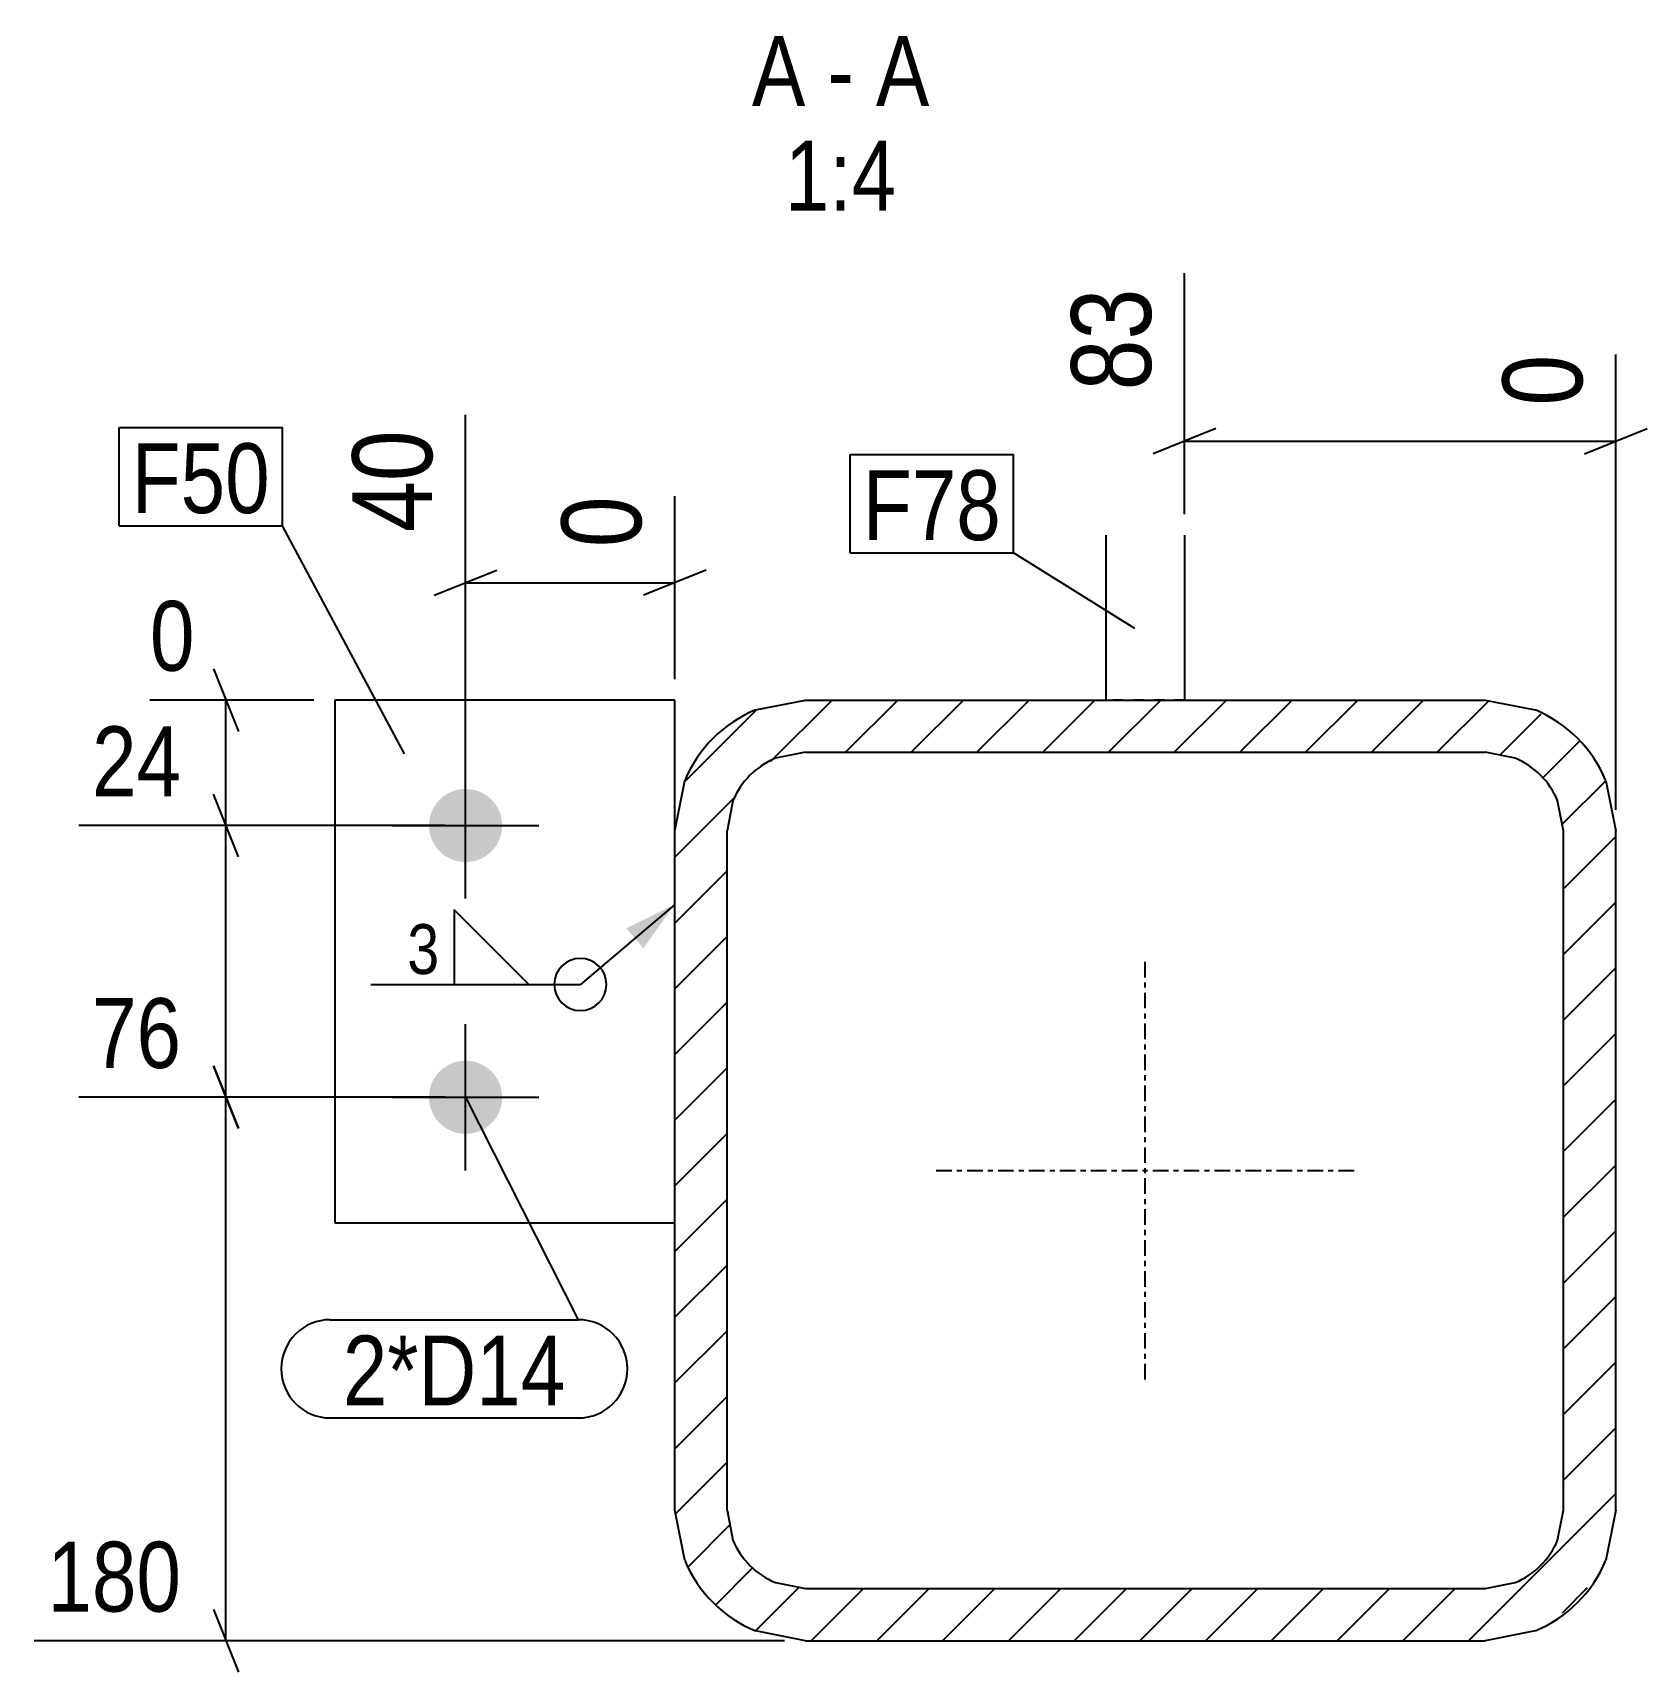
# Model space of a CAD drawing. Header units: millimetres. Extents: x 31 to 44434, y 9 to 1623.
# Drawn here: x 9159.8 to 9468.6, y 9.6 to 323.3 of the extents above; entities that cross this region are included whole.
import ezdxf

# ---------------------------------------------------------------- set-up
doc = ezdxf.new("R2010")
doc.units = ezdxf.units.MM
doc.linetypes.add('DXK_LINE_DOT2', pattern=[3.9198, 1.9599, -1.9599])
doc.linetypes.add('DXK_LINE_DOT3', pattern=[5.9187, 2.979, -0.9799, 0.9799, -0.9799])
for name, color, linetype in [('MÅLSÆTNING', 7, 'Continuous'), ('STÅL', 7, 'Continuous'), ('TEKST', 7, 'Continuous')]:
    doc.layers.add(name, color=color, linetype=linetype)
doc.styles.add('Arial Narrow', font='ARIALN.TTF', dxfattribs={"height": 0.2})

msp = doc.modelspace()

# ---------------------------------------------------------------- hatches: boundary and pattern name
at = {"layer": 'STÅL', "linetype": 'Continuous'}
h = msp.add_hatch(dxfattribs=at)
h.set_pattern_fill('', scale=2.8, style=0, pattern_type=0)
h.set_pattern_definition([(45, (9460.685, 180.167), (-6.28618, 6.28618), [])])
h.paths.add_polyline_path([(9462.59, 170.6), (9460.68, 180.17), (9455.27, 188.28), (9447.16, 193.7), (9437.59, 195.6), (9307.59, 195.6), (9298.02, 193.7), (9289.91, 188.28), (9284.49, 180.17), (9282.59, 170.6), (9282.59, 40.6), (9284.49, 31.03), (9289.91, 22.92), (9298.02, 17.5), (9307.59, 15.6), (9437.59, 15.6), (9447.16, 17.5), (9455.27, 22.92), (9460.68, 31.03), (9462.59, 40.6)])
h.paths.add_polyline_path([(9451.45, 34.86), (9448.19, 29.99), (9443.33, 26.74), (9437.59, 25.6), (9307.59, 25.6), (9301.85, 26.74), (9296.98, 29.99), (9293.73, 34.86), (9292.59, 40.6), (9292.59, 170.6), (9293.73, 176.34), (9296.98, 181.21), (9301.85, 184.46), (9307.59, 185.6), (9437.59, 185.6), (9443.33, 184.46), (9448.19, 181.21), (9451.45, 176.34), (9452.59, 170.6), (9452.59, 40.6)])
for points in [[(9242.59, 178.6, -1), (9242.59, 164.6, -1)], [(9242.59, 126.6, -1), (9242.59, 112.6, -1)]]:
    msp.add_hatch(color=96, dxfattribs=at).paths.add_polyline_path(points)
at = {"layer": 'TEKST', "linetype": 'Continuous'}
msp.add_hatch(color=3, dxfattribs=at).paths.add_polyline_path([(9273.35, 151.93), (9282.59, 156.5), (9276.58, 148.12)])

# ---------------------------------------------------------------- linework, layer by layer
at = {"layer": 'MÅLSÆTNING', "color": 7, "linetype": 'Continuous'}
for p, q in [((9380.09, 231.17), (9380.09, 277.26)), ((9462.59, 174.6), (9462.59, 261.68)), ((9242.59, 175.6), (9242.59, 250.16)), ((9386.09, 247.53), (9374.09, 242.73)), ((9380.09, 245.13), (9462.59, 245.13)), ((9456.59, 242.73), (9468.59, 247.53)), ((9282.59, 199.6), (9282.59, 234.59)), ((9236.59, 215.64), (9248.59, 220.44)), ((9288.59, 220.44), (9276.59, 215.64)), ((9242.59, 218.04), (9282.59, 218.04)), ((9194.35, 201.6), (9199.15, 189.6)), ((9213.59, 195.6), (9182.22, 195.6)), ((9196.75, 171.6), (9196.75, 195.6)), ((9199.15, 165.6), (9194.35, 177.6)), ((9199.15, 165.6), (9194.35, 177.6)), ((9238.59, 171.6), (9168.59, 171.6)), ((9238.59, 171.6), (9168.59, 171.6)), ((9196.75, 119.6), (9196.75, 171.6)), ((9194.35, 125.6), (9199.15, 113.6)), ((9199.15, 113.6), (9194.35, 125.6)), ((9238.59, 119.6), (9168.59, 119.6)), ((9238.59, 119.6), (9168.59, 119.6)), ((9196.75, 15.6), (9196.75, 119.6)), ((9194.35, 21.6), (9199.15, 9.6)), ((9303.59, 15.6), (9160.06, 15.6))]:
    msp.add_line(p, q, dxfattribs=at)
at = {"layer": 'STÅL', "color": 2, "linetype": 'Continuous'}
for p, q in [((9365.09, 195.6), (9365.09, 227.17)), ((9380.09, 227.17), (9380.09, 195.6)), ((9217.59, 195.6), (9217.59, 95.6)), ((9282.59, 195.6), (9217.59, 195.6)), ((9282.59, 170.6), (9282.59, 195.6)), ((9298.02, 193.7), (9307.59, 195.6)), ((9307.59, 195.6), (9437.59, 195.6)), ((9437.59, 195.6), (9447.16, 193.7)), ((9307.59, 185.6), (9301.85, 184.46)), ((9307.59, 185.6), (9437.59, 185.6)), ((9443.33, 184.46), (9437.59, 185.6)), ((9282.59, 170.6), (9284.49, 180.17)), ((9460.68, 180.17), (9462.59, 170.6)), ((9293.73, 176.34), (9292.59, 170.6)), ((9452.59, 170.6), (9451.45, 176.34)), ((9282.59, 40.6), (9282.59, 170.6)), ((9292.59, 40.6), (9292.59, 170.6)), ((9452.59, 40.6), (9452.59, 170.6)), ((9462.59, 40.6), (9462.59, 170.6)), ((9217.59, 95.6), (9282.59, 95.6)), ((9284.49, 31.03), (9282.59, 40.6)), ((9292.59, 40.6), (9293.73, 34.86)), ((9451.45, 34.86), (9452.59, 40.6)), ((9462.59, 40.6), (9460.68, 31.03)), ((9301.85, 26.74), (9307.59, 25.6)), ((9307.59, 25.6), (9437.59, 25.6)), ((9437.59, 25.6), (9443.33, 26.74)), ((9307.59, 15.6), (9298.02, 17.5)), ((9447.16, 17.5), (9437.59, 15.6)), ((9307.59, 15.6), (9437.59, 15.6))]:
    msp.add_line(p, q, dxfattribs=at)
at = {"layer": 'STÅL', "color": 7, "linetype": 'DXK_LINE_DOT2'}
for p, q in [((9380.09, 195.6), (9365.09, 195.6)), ((9282.59, 95.6), (9282.59, 170.6))]:
    msp.add_line(p, q, dxfattribs=at)
at = {"layer": 'STÅL', "color": 96, "linetype": 'Continuous'}
for p, q in [((9242.59, 157.6), (9242.59, 185.6)), ((9228.59, 171.6), (9256.59, 171.6)), ((9242.59, 105.6), (9242.59, 133.6)), ((9228.59, 119.6), (9256.59, 119.6))]:
    msp.add_line(p, q, dxfattribs=at)
at = {"layer": 'STÅL', "color": 7, "linetype": 'DXK_LINE_DOT3'}
for p, q in [((9372.59, 65.6), (9372.59, 145.6)), ((9332.59, 105.6), (9412.59, 105.6))]:
    msp.add_line(p, q, dxfattribs=at)
at = {"layer": 'STÅL', "color": 2, "linetype": 'Continuous'}
for centre, radius, start, end in [((9307.59, 170.6), 25, 112.5, 157.5), ((9437.59, 170.6), 25, 22.5, 67.5), ((9307.59, 170.6), 15, 112.5, 157.5), ((9437.59, 170.6), 15, 22.5, 67.5), ((9307.59, 40.6), 15, 202.5, 247.5), ((9437.59, 40.6), 15, 292.5, 337.5), ((9307.59, 40.6), 25, 202.5, 247.5), ((9437.59, 40.6), 25, 292.5, 337.5)]:
    msp.add_arc(centre, radius, start, end, dxfattribs=at)
at = {"layer": 'TEKST', "color": 7, "linetype": 'Continuous'}
for p, q in [((9176.34, 247.76), (9207.56, 247.76)), ((9176.34, 228.96), (9176.34, 247.76)), ((9207.56, 228.96), (9207.56, 247.76)), ((9316.17, 242.59), (9347.4, 242.59)), ((9316.17, 223.79), (9316.17, 242.59)), ((9347.4, 223.79), (9347.4, 242.59)), ((9176.34, 228.96), (9207.56, 228.96)), ((9316.17, 223.79), (9347.4, 223.79)), ((9370.61, 209.31), (9347.4, 223.79)), ((9242.59, 119.6), (9264.14, 77.05)), ((9216.71, 77.05), (9264.14, 77.05)), ((9216.71, 58.25), (9264.14, 58.25))]:
    msp.add_line(p, q, dxfattribs=at)
at = {"layer": 'TEKST', "color": 3, "linetype": 'Continuous'}
for p, q in [((9254.68, 141.18), (9240.4, 155.46)), ((9240.4, 155.46), (9240.4, 141.18)), ((9282.59, 156.5), (9264.54, 141.18)), ((9240.4, 141.18), (9254.68, 141.18))]:
    msp.add_line(p, q, dxfattribs=at)
for start, end in [(90, 270), (270, 90)]:
    msp.add_arc((9264.54, 141.18), 5, start, end, dxfattribs=at)
at = {"layer": 'TEKST', "color": 7, "linetype": 'Continuous'}
for centre, start, end in [((9216.71, 67.65), 90, 270), ((9264.14, 67.65), 270, 90)]:
    msp.add_arc(centre, 9.4, start, end, dxfattribs=at)

# ---------------------------------------------------------------- wipeouts: each hides what was drawn before it
at = {"color": 0, "linetype": 'Continuous'}
for points, layer in [([(9376.89, 277.55), (9354.49, 277.55), (9354.49, 251.65), (9376.89, 251.65)], 'MÅLSÆTNING'), ([(9239.39, 250.45), (9216.99, 250.45), (9216.99, 224.55), (9239.39, 224.55)], 'MÅLSÆTNING'), ([(9191, 174.4), (9191, 194), (9168.34, 194), (9168.34, 174.4)], 'MÅLSÆTNING'), ([(9191, 122.4), (9191, 142), (9168.34, 142), (9168.34, 122.4)], 'MÅLSÆTNING'), ([(9191, 18.4), (9191, 38), (9159.81, 38), (9159.81, 18.4)], 'MÅLSÆTNING'), ([(9307.57, 309.26), (9307.57, 323.26), (9297.35, 323.26), (9297.35, 309.26)], 'TEKST'), ([(9316.87, 309.26), (9316.87, 323.26), (9311.77, 323.26), (9311.77, 309.26)], 'TEKST'), ([(9331.3, 309.26), (9331.3, 323.26), (9321.07, 323.26), (9321.07, 309.26)], 'TEKST'), ([(9324.99, 289.26), (9324.99, 303.26), (9303.66, 303.26), (9303.66, 289.26)], 'TEKST')]:
    msp.add_wipeout(points, dxfattribs=at).dxf.layer = layer
at = {"color": 0}
for points in [[(9205.16, 231.36), (9205.16, 245.36), (9178.74, 245.36), (9178.74, 231.36)], [(9345, 226.19), (9345, 240.19), (9318.57, 240.19), (9318.57, 226.19)], [(9238.34, 142.38), (9238.34, 153.98), (9230.65, 153.98), (9230.65, 142.38)], [(9261.74, 60.65), (9261.74, 74.65), (9219.11, 74.65), (9219.11, 60.65)]]:
    msp.add_wipeout(points, dxfattribs=at).dxf.layer = 'TEKST'

# ---------------------------------------------------------------- next in the draw order: linework, layer by layer
at = {"layer": 'TEKST', "color": 7, "linetype": 'Continuous'}
msp.add_line((9230.88, 185.31), (9207.56, 228.96), dxfattribs=at)
at = {"layer": 'TEKST', "color": 3, "linetype": 'Continuous'}
msp.add_line((9224.45, 141.18), (9264.54, 141.18), dxfattribs=at)

# ---------------------------------------------------------------- next in the draw order: texts
at = {"layer": 'MÅLSÆTNING', "color": 3, "linetype": 'Continuous', "style": 'Arial Narrow'}
for s, p in [('83', (9373.69, 254.85)), ('40', (9236.19, 227.75))]:
    msp.add_text(s, height=15.271, rotation=90.0002, dxfattribs=at).set_placement(p)
for s, p in [('24', (9171.14, 177.2)), ('76', (9171.14, 125.2)), ('180', (9162.61, 21.2))]:
    msp.add_text(s, height=13.362, dxfattribs=at).set_placement(p)
at = {"layer": 'TEKST', "color": 3, "linetype": 'Continuous', "style": 'Arial Narrow'}
for s, height, p in [('A', 13.36, (9297.35, 309.26)), ('A', 13.36, (9321.07, 309.26)), ('-', 13.36, (9311.77, 309.26)), ('1:4', 13.362, (9303.66, 289.26))]:
    msp.add_text(s, height=height, dxfattribs=at).set_placement(p)
at = {"layer": 'TEKST', "color": 3, "style": 'Arial Narrow'}
msp.add_text('3', height=9.54, dxfattribs=at).set_placement((9231.45, 143.18))

# ---------------------------------------------------------------- next in the draw order: wipeouts: each hides what was drawn before it
at = {"color": 0, "linetype": 'Continuous'}
for points in [[(9459.39, 264.88), (9436.99, 264.88), (9436.99, 248.73), (9459.39, 248.73)], [(9279.39, 237.79), (9256.99, 237.79), (9256.99, 221.64), (9279.39, 221.64)], [(9193.55, 198.4), (9193.55, 218), (9179.42, 218), (9179.42, 198.4)]]:
    msp.add_wipeout(points, dxfattribs=at).dxf.layer = 'MÅLSÆTNING'
at = {"color": 0}
for points in [[(9205.16, 231.36), (9205.16, 245.36), (9178.74, 245.36), (9178.74, 231.36)], [(9345, 226.19), (9345, 240.19), (9318.57, 240.19), (9318.57, 226.19)], [(9261.74, 60.65), (9261.74, 74.65), (9219.11, 74.65), (9219.11, 60.65)]]:
    msp.add_wipeout(points, dxfattribs=at).dxf.layer = 'TEKST'

# ---------------------------------------------------------------- next in the draw order: texts
at = {"layer": 'MÅLSÆTNING', "color": 3, "linetype": 'Continuous', "style": 'Arial Narrow'}
for p in [(9456.19, 251.93), (9276.19, 224.84)]:
    msp.add_text('0', height=15.27, rotation=90.0002, dxfattribs=at).set_placement(p)
msp.add_text('0', height=13.36, dxfattribs=at).set_placement((9182.22, 201.2))
at = {"layer": 'TEKST', "color": 3, "style": 'Arial Narrow'}
for s, p in [('F50', (9178.74, 231.36)), ('F78', (9318.57, 226.19)), ('2*D14', (9219.11, 60.65))]:
    msp.add_text(s, height=13.362, dxfattribs=at).set_placement(p)

doc.saveas('drawing.dxf')
